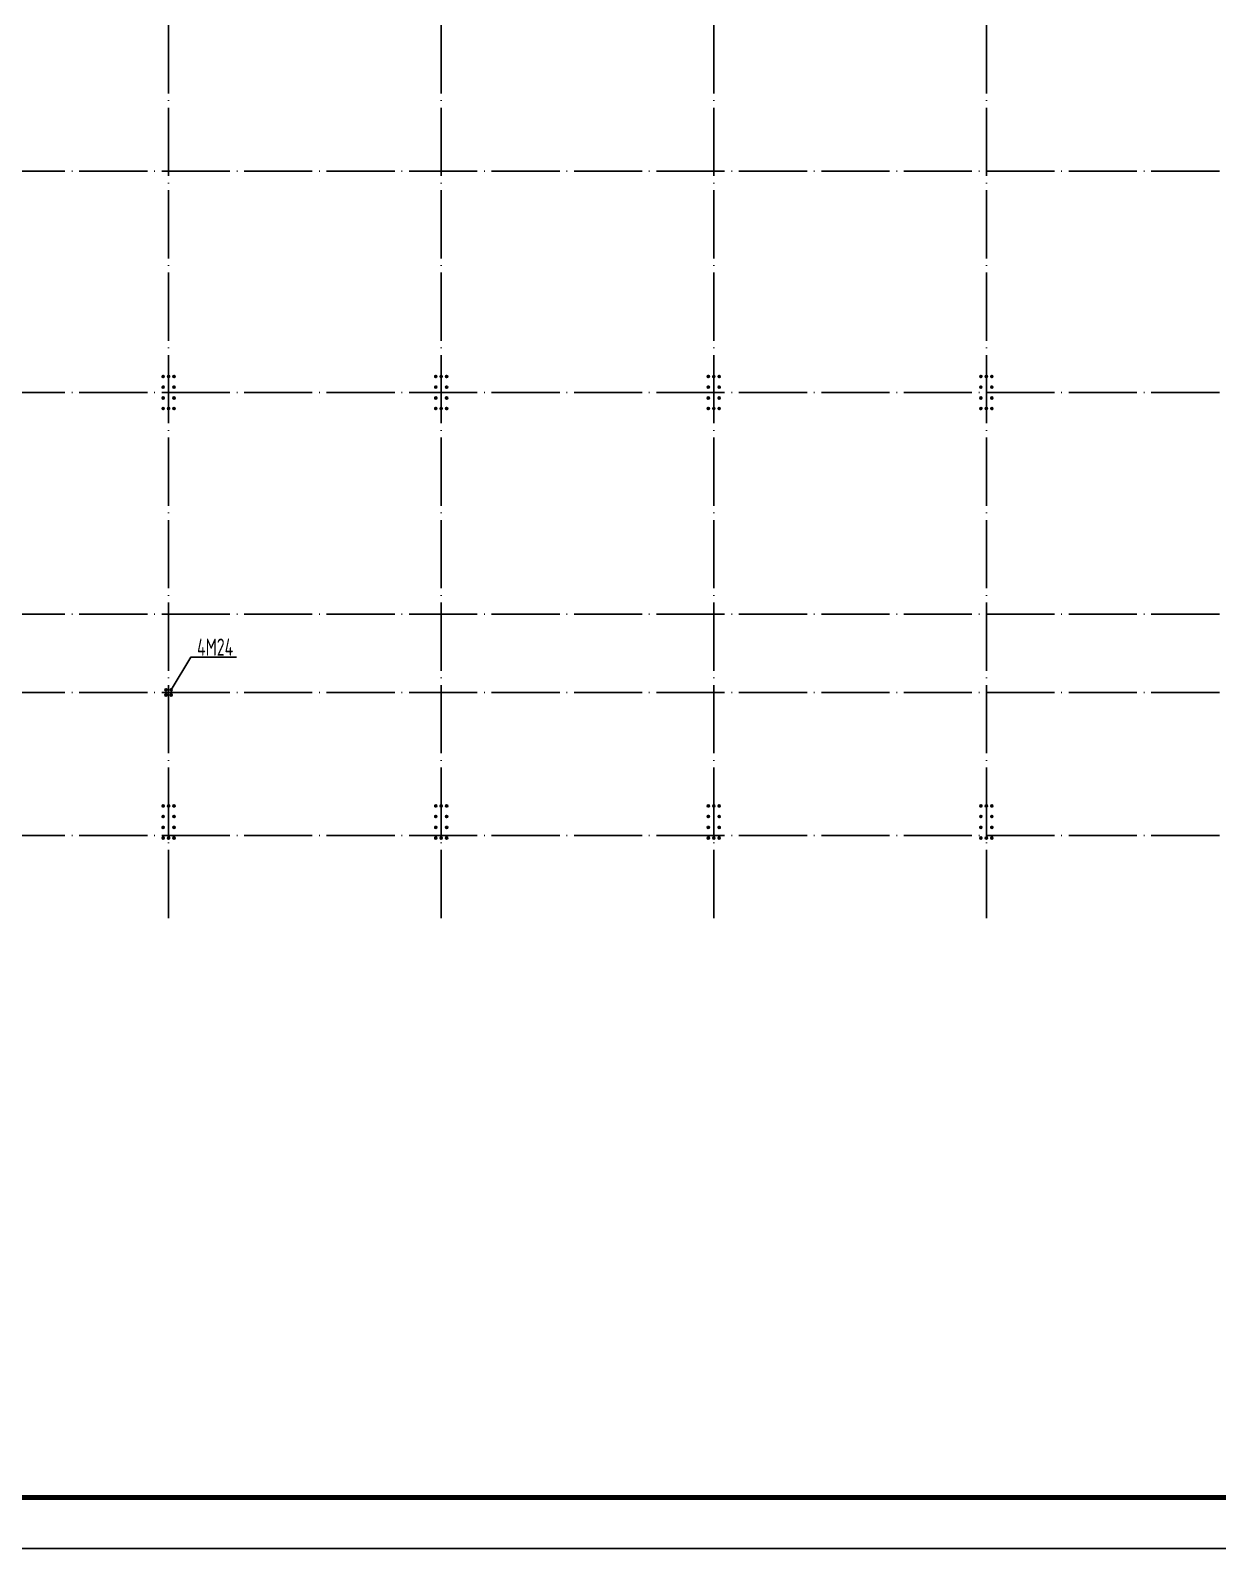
# Model space of a CAD drawing. Extents: x 19118 to 566552, y -1188739 to 92943.
# Drawn here: x 96081 to 130926, y -292410 to -247860 of the extents above; entities that cross this region are included whole.
import ezdxf

# ---------------------------------------------------------------- set-up
doc = ezdxf.new("R2010")
doc.units = 0
doc.header["$LTSCALE"] = 1000
doc.header["$MEASUREMENT"] = 0
doc.linetypes.add('DASH', pattern=[0.35, 0.25, -0.1])
doc.linetypes.add('DOTE', pattern=[2.42, 2, -0.2, 0.02, -0.2])
for name, color, linetype in [('DOTE', 9, 'DOTE'), ('PUB_HATCH', 8, 'CONTINUOUS'), ('PUB_TITLE', 4, 'CONTINUOUS'), ('REIN', 1, 'CONTINUOUS'), ('WALL', 6, 'CONTINUOUS'), ('锚栓', 60, 'CONTINUOUS')]:
    doc.layers.add(name, color=color, linetype=linetype)
doc.styles.add('TSSD_Rein', font='atssdeng.shx', dxfattribs={"width": 0.7, "bigfont": 'atssdchn.shx'})

msp = doc.modelspace()

# ---------------------------------------------------------------- hatches: boundary and pattern name
at = {"layer": 'PUB_HATCH'}
h = msp.add_hatch(dxfattribs=at)
h.set_pattern_fill('ANSI31', color=256, angle=-90, style=0)
h.set_pattern_definition([(315, (-308.6808, -157635.0968), (1.122532015, 1.122532015), [])])
h.paths.add_polyline_path([(99946.86, -258016.94, 1), (100008.86, -258016.94, 1)])
h = msp.add_hatch(dxfattribs=at)
h.set_pattern_fill('ANSI31', color=256, angle=-90, style=0)
h.set_pattern_definition([(315, (-308.6808, -157945.0968), (1.122532015, 1.122532015), [])])
h.paths.add_polyline_path([(99946.86, -258326.94, 1), (100008.86, -258326.94, 1)])
h = msp.add_hatch(dxfattribs=at)
h.set_pattern_fill('ANSI31', color=256, angle=-90, style=0)
h.set_pattern_definition([(315, (-148.6808, -157635.0968), (1.122532015, 1.122532015), [])])
h.paths.add_polyline_path([(100106.86, -258016.94, 1), (100168.86, -258016.94, 1)])
h = msp.add_hatch(dxfattribs=at)
h.set_pattern_fill('ANSI31', color=256, angle=-90, style=0)
h.set_pattern_definition([(225, (200584.405, -157635.0968), (-1.122532015, 1.122532015), [])])
h.paths.add_polyline_path([(100328.86, -258016.94, -1), (100266.86, -258016.94, -1)])
h = msp.add_hatch(dxfattribs=at)
h.set_pattern_fill('ANSI31', color=256, angle=-90, style=0)
h.set_pattern_definition([(225, (200584.405, -157945.0968), (-1.122532015, 1.122532015), [])])
h.paths.add_polyline_path([(100328.86, -258326.94, -1), (100266.86, -258326.94, -1)])
h = msp.add_hatch(dxfattribs=at)
h.set_pattern_fill('ANSI31', color=256, angle=-90, style=0)
h.set_pattern_definition([(315, (7691.3192, -157635.0968), (1.122532015, 1.122532015), [])])
h.paths.add_polyline_path([(107946.86, -258016.94, 1), (108008.86, -258016.94, 1)])
h = msp.add_hatch(dxfattribs=at)
h.set_pattern_fill('ANSI31', color=256, angle=-90, style=0)
h.set_pattern_definition([(315, (7691.3192, -157945.0968), (1.122532015, 1.122532015), [])])
h.paths.add_polyline_path([(107946.86, -258326.94, 1), (108008.86, -258326.94, 1)])
h = msp.add_hatch(dxfattribs=at)
h.set_pattern_fill('ANSI31', color=256, angle=-90, style=0)
h.set_pattern_definition([(315, (7851.3192, -157635.0968), (1.122532015, 1.122532015), [])])
h.paths.add_polyline_path([(108106.86, -258016.94, 1), (108168.86, -258016.94, 1)])
h = msp.add_hatch(dxfattribs=at)
h.set_pattern_fill('ANSI31', color=256, angle=-90, style=0)
h.set_pattern_definition([(225, (208584.405, -157635.0968), (-1.122532015, 1.122532015), [])])
h.paths.add_polyline_path([(108328.86, -258016.94, -1), (108266.86, -258016.94, -1)])
h = msp.add_hatch(dxfattribs=at)
h.set_pattern_fill('ANSI31', color=256, angle=-90, style=0)
h.set_pattern_definition([(225, (208584.405, -157945.0968), (-1.122532015, 1.122532015), [])])
h.paths.add_polyline_path([(108328.86, -258326.94, -1), (108266.86, -258326.94, -1)])
h = msp.add_hatch(dxfattribs=at)
h.set_pattern_fill('ANSI31', color=256, angle=-90, style=0)
h.set_pattern_definition([(315, (15691.3192, -157635.0968), (1.122532015, 1.122532015), [])])
h.paths.add_polyline_path([(115946.86, -258016.94, 1), (116008.86, -258016.94, 1)])
h = msp.add_hatch(dxfattribs=at)
h.set_pattern_fill('ANSI31', color=256, angle=-90, style=0)
h.set_pattern_definition([(315, (15691.3192, -157945.0968), (1.122532015, 1.122532015), [])])
h.paths.add_polyline_path([(115946.86, -258326.94, 1), (116008.86, -258326.94, 1)])
h = msp.add_hatch(dxfattribs=at)
h.set_pattern_fill('ANSI31', color=256, angle=-90, style=0)
h.set_pattern_definition([(315, (15851.3192, -157635.0968), (1.122532015, 1.122532015), [])])
h.paths.add_polyline_path([(116106.86, -258016.94, 1), (116168.86, -258016.94, 1)])
h = msp.add_hatch(dxfattribs=at)
h.set_pattern_fill('ANSI31', color=256, angle=-90, style=0)
h.set_pattern_definition([(225, (216584.405, -157635.0968), (-1.122532015, 1.122532015), [])])
h.paths.add_polyline_path([(116328.86, -258016.94, -1), (116266.86, -258016.94, -1)])
h = msp.add_hatch(dxfattribs=at)
h.set_pattern_fill('ANSI31', color=256, angle=-90, style=0)
h.set_pattern_definition([(225, (216584.405, -157945.0968), (-1.122532015, 1.122532015), [])])
h.paths.add_polyline_path([(116328.86, -258326.94, -1), (116266.86, -258326.94, -1)])
h = msp.add_hatch(dxfattribs=at)
h.set_pattern_fill('ANSI31', color=256, angle=-90, style=0)
h.set_pattern_definition([(315, (23691.3192, -157635.0968), (1.122532015, 1.122532015), [])])
h.paths.add_polyline_path([(123946.86, -258016.94, 1), (124008.86, -258016.94, 1)])
h = msp.add_hatch(dxfattribs=at)
h.set_pattern_fill('ANSI31', color=256, angle=-90, style=0)
h.set_pattern_definition([(315, (23691.3192, -157945.0968), (1.122532015, 1.122532015), [])])
h.paths.add_polyline_path([(123946.86, -258326.94, 1), (124008.86, -258326.94, 1)])
h = msp.add_hatch(dxfattribs=at)
h.set_pattern_fill('ANSI31', color=256, angle=-90, style=0)
h.set_pattern_definition([(315, (23851.3192, -157635.0968), (1.122532015, 1.122532015), [])])
h.paths.add_polyline_path([(124106.86, -258016.94, 1), (124168.86, -258016.94, 1)])
h = msp.add_hatch(dxfattribs=at)
h.set_pattern_fill('ANSI31', color=256, angle=-90, style=0)
h.set_pattern_definition([(225, (224584.405, -157635.0968), (-1.122532015, 1.122532015), [])])
h.paths.add_polyline_path([(124328.86, -258016.94, -1), (124266.86, -258016.94, -1)])
h = msp.add_hatch(dxfattribs=at)
h.set_pattern_fill('ANSI31', color=256, angle=-90, style=0)
h.set_pattern_definition([(225, (224584.405, -157945.0968), (-1.122532015, 1.122532015), [])])
h.paths.add_polyline_path([(124328.86, -258326.94, -1), (124266.86, -258326.94, -1)])
h = msp.add_hatch(dxfattribs=at)
h.set_pattern_fill('ANSI31', color=256, angle=-90, style=0)
h.set_pattern_definition([(315, (-308.6808, -158265.0968), (1.122532015, 1.122532015), [])])
h.paths.add_polyline_path([(99946.86, -258646.94, 1), (100008.86, -258646.94, 1)])
h = msp.add_hatch(dxfattribs=at)
h.set_pattern_fill('ANSI31', color=256, angle=-90, style=0)
h.set_pattern_definition([(225, (200584.405, -158265.0968), (-1.122532015, 1.122532015), [])])
h.paths.add_polyline_path([(100328.86, -258646.94, -1), (100266.86, -258646.94, -1)])
h = msp.add_hatch(dxfattribs=at)
h.set_pattern_fill('ANSI31', color=256, angle=-90, style=0)
h.set_pattern_definition([(315, (7691.3192, -158265.0968), (1.122532015, 1.122532015), [])])
h.paths.add_polyline_path([(107946.86, -258646.94, 1), (108008.86, -258646.94, 1)])
h = msp.add_hatch(dxfattribs=at)
h.set_pattern_fill('ANSI31', color=256, angle=-90, style=0)
h.set_pattern_definition([(225, (208584.405, -158265.0968), (-1.122532015, 1.122532015), [])])
h.paths.add_polyline_path([(108328.86, -258646.94, -1), (108266.86, -258646.94, -1)])
h = msp.add_hatch(dxfattribs=at)
h.set_pattern_fill('ANSI31', color=256, angle=-90, style=0)
h.set_pattern_definition([(315, (15691.3192, -158265.0968), (1.122532015, 1.122532015), [])])
h.paths.add_polyline_path([(115946.86, -258646.94, 1), (116008.86, -258646.94, 1)])
h = msp.add_hatch(dxfattribs=at)
h.set_pattern_fill('ANSI31', color=256, angle=-90, style=0)
h.set_pattern_definition([(225, (216584.405, -158265.0968), (-1.122532015, 1.122532015), [])])
h.paths.add_polyline_path([(116328.86, -258646.94, -1), (116266.86, -258646.94, -1)])
h = msp.add_hatch(dxfattribs=at)
h.set_pattern_fill('ANSI31', color=256, angle=-90, style=0)
h.set_pattern_definition([(315, (23691.3192, -158265.0968), (1.122532015, 1.122532015), [])])
h.paths.add_polyline_path([(123946.86, -258646.94, 1), (124008.86, -258646.94, 1)])
h = msp.add_hatch(dxfattribs=at)
h.set_pattern_fill('ANSI31', color=256, angle=-90, style=0)
h.set_pattern_definition([(225, (224584.405, -158265.0968), (-1.122532015, 1.122532015), [])])
h.paths.add_polyline_path([(124328.86, -258646.94, -1), (124266.86, -258646.94, -1)])
h = msp.add_hatch(dxfattribs=at)
h.set_pattern_fill('ANSI31', color=256, angle=-90, style=0)
h.set_pattern_definition([(315, (-308.6808, -158575.0968), (1.122532015, 1.122532015), [])])
h.paths.add_polyline_path([(99946.86, -258956.94, 1), (100008.86, -258956.94, 1)])
h = msp.add_hatch(dxfattribs=at)
h.set_pattern_fill('ANSI31', color=256, angle=-90, style=0)
h.set_pattern_definition([(315, (-148.6808, -158575.0968), (1.122532015, 1.122532015), [])])
h.paths.add_polyline_path([(100106.86, -258956.94, 1), (100168.86, -258956.94, 1)])
h = msp.add_hatch(dxfattribs=at)
h.set_pattern_fill('ANSI31', color=256, angle=-90, style=0)
h.set_pattern_definition([(225, (200584.405, -158575.0968), (-1.122532015, 1.122532015), [])])
h.paths.add_polyline_path([(100328.86, -258956.94, -1), (100266.86, -258956.94, -1)])
h = msp.add_hatch(dxfattribs=at)
h.set_pattern_fill('ANSI31', color=256, angle=-90, style=0)
h.set_pattern_definition([(315, (7691.3192, -158575.0968), (1.122532015, 1.122532015), [])])
h.paths.add_polyline_path([(107946.86, -258956.94, 1), (108008.86, -258956.94, 1)])
h = msp.add_hatch(dxfattribs=at)
h.set_pattern_fill('ANSI31', color=256, angle=-90, style=0)
h.set_pattern_definition([(315, (7851.3192, -158575.0968), (1.122532015, 1.122532015), [])])
h.paths.add_polyline_path([(108106.86, -258956.94, 1), (108168.86, -258956.94, 1)])
h = msp.add_hatch(dxfattribs=at)
h.set_pattern_fill('ANSI31', color=256, angle=-90, style=0)
h.set_pattern_definition([(225, (208584.405, -158575.0968), (-1.122532015, 1.122532015), [])])
h.paths.add_polyline_path([(108328.86, -258956.94, -1), (108266.86, -258956.94, -1)])
h = msp.add_hatch(dxfattribs=at)
h.set_pattern_fill('ANSI31', color=256, angle=-90, style=0)
h.set_pattern_definition([(315, (15691.3192, -158575.0968), (1.122532015, 1.122532015), [])])
h.paths.add_polyline_path([(115946.86, -258956.94, 1), (116008.86, -258956.94, 1)])
h = msp.add_hatch(dxfattribs=at)
h.set_pattern_fill('ANSI31', color=256, angle=-90, style=0)
h.set_pattern_definition([(315, (15851.3192, -158575.0968), (1.122532015, 1.122532015), [])])
h.paths.add_polyline_path([(116106.86, -258956.94, 1), (116168.86, -258956.94, 1)])
h = msp.add_hatch(dxfattribs=at)
h.set_pattern_fill('ANSI31', color=256, angle=-90, style=0)
h.set_pattern_definition([(225, (216584.405, -158575.0968), (-1.122532015, 1.122532015), [])])
h.paths.add_polyline_path([(116328.86, -258956.94, -1), (116266.86, -258956.94, -1)])
h = msp.add_hatch(dxfattribs=at)
h.set_pattern_fill('ANSI31', color=256, angle=-90, style=0)
h.set_pattern_definition([(315, (23691.3192, -158575.0968), (1.122532015, 1.122532015), [])])
h.paths.add_polyline_path([(123946.86, -258956.94, 1), (124008.86, -258956.94, 1)])
h = msp.add_hatch(dxfattribs=at)
h.set_pattern_fill('ANSI31', color=256, angle=-90, style=0)
h.set_pattern_definition([(315, (23851.3192, -158575.0968), (1.122532015, 1.122532015), [])])
h.paths.add_polyline_path([(124106.86, -258956.94, 1), (124168.86, -258956.94, 1)])
h = msp.add_hatch(dxfattribs=at)
h.set_pattern_fill('ANSI31', color=256, angle=-90, style=0)
h.set_pattern_definition([(225, (224584.405, -158575.0968), (-1.122532015, 1.122532015), [])])
h.paths.add_polyline_path([(124328.86, -258956.94, -1), (124266.86, -258956.94, -1)])
h = msp.add_hatch(dxfattribs=at)
h.set_pattern_fill('ANSI31', color=256, angle=-90, style=0)
h.set_pattern_definition([(315, (-223.6808, -166830.0968), (1.122532015, 1.122532015), [])])
h.paths.add_polyline_path([(100031.86, -267211.94, 1), (100093.86, -267211.94, 1)])
h = msp.add_hatch(dxfattribs=at)
h.set_pattern_fill('ANSI31', color=256, angle=-90, style=0)
h.set_pattern_definition([(225, (200499.405, -166830.0968), (-1.122532015, 1.122532015), [])])
h.paths.add_polyline_path([(100243.86, -267211.94, -1), (100181.86, -267211.94, -1)])
h = msp.add_hatch(dxfattribs=at)
h.set_pattern_fill('ANSI31', color=256, angle=-90, style=0)
h.set_pattern_definition([(315, (-223.6808, -166980.0968), (1.122532015, 1.122532015), [])])
h.paths.add_polyline_path([(100031.86, -267361.94, 1), (100093.86, -267361.94, 1)])
h = msp.add_hatch(dxfattribs=at)
h.set_pattern_fill('ANSI31', color=256, angle=-90, style=0)
h.set_pattern_definition([(225, (200499.405, -166980.0968), (-1.122532015, 1.122532015), [])])
h.paths.add_polyline_path([(100243.86, -267361.94, -1), (100181.86, -267361.94, -1)])
h = msp.add_hatch(dxfattribs=at)
h.set_pattern_fill('ANSI31', color=256, angle=-90, style=0)
h.set_pattern_definition([(315, (-308.6808, -170235.0968), (1.122532015, 1.122532015), [])])
h.paths.add_polyline_path([(99946.86, -270616.94, 1), (100008.86, -270616.94, 1)])
h = msp.add_hatch(dxfattribs=at)
h.set_pattern_fill('ANSI31', color=256, angle=-90, style=0)
h.set_pattern_definition([(315, (-148.6808, -170235.0968), (1.122532015, 1.122532015), [])])
h.paths.add_polyline_path([(100106.86, -270616.94, 1), (100168.86, -270616.94, 1)])
h = msp.add_hatch(dxfattribs=at)
h.set_pattern_fill('ANSI31', color=256, angle=-90, style=0)
h.set_pattern_definition([(225, (200584.405, -170235.0968), (-1.122532015, 1.122532015), [])])
h.paths.add_polyline_path([(100328.86, -270616.94, -1), (100266.86, -270616.94, -1)])
h = msp.add_hatch(dxfattribs=at)
h.set_pattern_fill('ANSI31', color=256, angle=-90, style=0)
h.set_pattern_definition([(315, (7691.3192, -170235.0968), (1.122532015, 1.122532015), [])])
h.paths.add_polyline_path([(107946.86, -270616.94, 1), (108008.86, -270616.94, 1)])
h = msp.add_hatch(dxfattribs=at)
h.set_pattern_fill('ANSI31', color=256, angle=-90, style=0)
h.set_pattern_definition([(315, (7851.3192, -170235.0968), (1.122532015, 1.122532015), [])])
h.paths.add_polyline_path([(108106.86, -270616.94, 1), (108168.86, -270616.94, 1)])
h = msp.add_hatch(dxfattribs=at)
h.set_pattern_fill('ANSI31', color=256, angle=-90, style=0)
h.set_pattern_definition([(225, (208584.405, -170235.0968), (-1.122532015, 1.122532015), [])])
h.paths.add_polyline_path([(108328.86, -270616.94, -1), (108266.86, -270616.94, -1)])
h = msp.add_hatch(dxfattribs=at)
h.set_pattern_fill('ANSI31', color=256, angle=-90, style=0)
h.set_pattern_definition([(315, (15691.3192, -170235.0968), (1.122532015, 1.122532015), [])])
h.paths.add_polyline_path([(115946.86, -270616.94, 1), (116008.86, -270616.94, 1)])
h = msp.add_hatch(dxfattribs=at)
h.set_pattern_fill('ANSI31', color=256, angle=-90, style=0)
h.set_pattern_definition([(315, (15851.3192, -170235.0968), (1.122532015, 1.122532015), [])])
h.paths.add_polyline_path([(116106.86, -270616.94, 1), (116168.86, -270616.94, 1)])
h = msp.add_hatch(dxfattribs=at)
h.set_pattern_fill('ANSI31', color=256, angle=-90, style=0)
h.set_pattern_definition([(225, (216584.405, -170235.0968), (-1.122532015, 1.122532015), [])])
h.paths.add_polyline_path([(116328.86, -270616.94, -1), (116266.86, -270616.94, -1)])
h = msp.add_hatch(dxfattribs=at)
h.set_pattern_fill('ANSI31', color=256, angle=-90, style=0)
h.set_pattern_definition([(315, (23691.3192, -170235.0968), (1.122532015, 1.122532015), [])])
h.paths.add_polyline_path([(123946.86, -270616.94, 1), (124008.86, -270616.94, 1)])
h = msp.add_hatch(dxfattribs=at)
h.set_pattern_fill('ANSI31', color=256, angle=-90, style=0)
h.set_pattern_definition([(315, (23851.3192, -170235.0968), (1.122532015, 1.122532015), [])])
h.paths.add_polyline_path([(124106.86, -270616.94, 1), (124168.86, -270616.94, 1)])
h = msp.add_hatch(dxfattribs=at)
h.set_pattern_fill('ANSI31', color=256, angle=-90, style=0)
h.set_pattern_definition([(225, (224584.405, -170235.0968), (-1.122532015, 1.122532015), [])])
h.paths.add_polyline_path([(124328.86, -270616.94, -1), (124266.86, -270616.94, -1)])
h = msp.add_hatch(dxfattribs=at)
h.set_pattern_fill('ANSI31', color=256, angle=-90, style=0)
h.set_pattern_definition([(315, (-308.6808, -170545.0968), (1.122532015, 1.122532015), [])])
h.paths.add_polyline_path([(99946.86, -270926.94, 1), (100008.86, -270926.94, 1)])
h = msp.add_hatch(dxfattribs=at)
h.set_pattern_fill('ANSI31', color=256, angle=-90, style=0)
h.set_pattern_definition([(315, (-308.6808, -170865.0968), (1.122532015, 1.122532015), [])])
h.paths.add_polyline_path([(99946.86, -271246.94, 1), (100008.86, -271246.94, 1)])
h = msp.add_hatch(dxfattribs=at)
h.set_pattern_fill('ANSI31', color=256, angle=-90, style=0)
h.set_pattern_definition([(225, (200584.405, -170545.0968), (-1.122532015, 1.122532015), [])])
h.paths.add_polyline_path([(100328.86, -270926.94, -1), (100266.86, -270926.94, -1)])
h = msp.add_hatch(dxfattribs=at)
h.set_pattern_fill('ANSI31', color=256, angle=-90, style=0)
h.set_pattern_definition([(225, (200584.405, -170865.0968), (-1.122532015, 1.122532015), [])])
h.paths.add_polyline_path([(100328.86, -271246.94, -1), (100266.86, -271246.94, -1)])
h = msp.add_hatch(dxfattribs=at)
h.set_pattern_fill('ANSI31', color=256, angle=-90, style=0)
h.set_pattern_definition([(315, (7691.3192, -170545.0968), (1.122532015, 1.122532015), [])])
h.paths.add_polyline_path([(107946.86, -270926.94, 1), (108008.86, -270926.94, 1)])
h = msp.add_hatch(dxfattribs=at)
h.set_pattern_fill('ANSI31', color=256, angle=-90, style=0)
h.set_pattern_definition([(315, (7691.3192, -170865.0968), (1.122532015, 1.122532015), [])])
h.paths.add_polyline_path([(107946.86, -271246.94, 1), (108008.86, -271246.94, 1)])
h = msp.add_hatch(dxfattribs=at)
h.set_pattern_fill('ANSI31', color=256, angle=-90, style=0)
h.set_pattern_definition([(225, (208584.405, -170545.0968), (-1.122532015, 1.122532015), [])])
h.paths.add_polyline_path([(108328.86, -270926.94, -1), (108266.86, -270926.94, -1)])
h = msp.add_hatch(dxfattribs=at)
h.set_pattern_fill('ANSI31', color=256, angle=-90, style=0)
h.set_pattern_definition([(225, (208584.405, -170865.0968), (-1.122532015, 1.122532015), [])])
h.paths.add_polyline_path([(108328.86, -271246.94, -1), (108266.86, -271246.94, -1)])
h = msp.add_hatch(dxfattribs=at)
h.set_pattern_fill('ANSI31', color=256, angle=-90, style=0)
h.set_pattern_definition([(315, (15691.3192, -170545.0968), (1.122532015, 1.122532015), [])])
h.paths.add_polyline_path([(115946.86, -270926.94, 1), (116008.86, -270926.94, 1)])
h = msp.add_hatch(dxfattribs=at)
h.set_pattern_fill('ANSI31', color=256, angle=-90, style=0)
h.set_pattern_definition([(315, (15691.3192, -170865.0968), (1.122532015, 1.122532015), [])])
h.paths.add_polyline_path([(115946.86, -271246.94, 1), (116008.86, -271246.94, 1)])
h = msp.add_hatch(dxfattribs=at)
h.set_pattern_fill('ANSI31', color=256, angle=-90, style=0)
h.set_pattern_definition([(225, (216584.405, -170545.0968), (-1.122532015, 1.122532015), [])])
h.paths.add_polyline_path([(116328.86, -270926.94, -1), (116266.86, -270926.94, -1)])
h = msp.add_hatch(dxfattribs=at)
h.set_pattern_fill('ANSI31', color=256, angle=-90, style=0)
h.set_pattern_definition([(225, (216584.405, -170865.0968), (-1.122532015, 1.122532015), [])])
h.paths.add_polyline_path([(116328.86, -271246.94, -1), (116266.86, -271246.94, -1)])
h = msp.add_hatch(dxfattribs=at)
h.set_pattern_fill('ANSI31', color=256, angle=-90, style=0)
h.set_pattern_definition([(315, (23691.3192, -170545.0968), (1.122532015, 1.122532015), [])])
h.paths.add_polyline_path([(123946.86, -270926.94, 1), (124008.86, -270926.94, 1)])
h = msp.add_hatch(dxfattribs=at)
h.set_pattern_fill('ANSI31', color=256, angle=-90, style=0)
h.set_pattern_definition([(315, (23691.3192, -170865.0968), (1.122532015, 1.122532015), [])])
h.paths.add_polyline_path([(123946.86, -271246.94, 1), (124008.86, -271246.94, 1)])
h = msp.add_hatch(dxfattribs=at)
h.set_pattern_fill('ANSI31', color=256, angle=-90, style=0)
h.set_pattern_definition([(225, (224584.405, -170545.0968), (-1.122532015, 1.122532015), [])])
h.paths.add_polyline_path([(124328.86, -270926.94, -1), (124266.86, -270926.94, -1)])
h = msp.add_hatch(dxfattribs=at)
h.set_pattern_fill('ANSI31', color=256, angle=-90, style=0)
h.set_pattern_definition([(225, (224584.405, -170865.0968), (-1.122532015, 1.122532015), [])])
h.paths.add_polyline_path([(124328.86, -271246.94, -1), (124266.86, -271246.94, -1)])
h = msp.add_hatch(dxfattribs=at)
h.set_pattern_fill('ANSI31', color=256, angle=-90, style=0)
h.set_pattern_definition([(315, (-308.6808, -171175.0968), (1.122532015, 1.122532015), [])])
h.paths.add_polyline_path([(99946.86, -271556.94, 1), (100008.86, -271556.94, 1)])
h = msp.add_hatch(dxfattribs=at)
h.set_pattern_fill('ANSI31', color=256, angle=-90, style=0)
h.set_pattern_definition([(315, (-148.6808, -171175.0968), (1.122532015, 1.122532015), [])])
h.paths.add_polyline_path([(100106.86, -271556.94, 1), (100168.86, -271556.94, 1)])
h = msp.add_hatch(dxfattribs=at)
h.set_pattern_fill('ANSI31', color=256, angle=-90, style=0)
h.set_pattern_definition([(225, (200584.405, -171175.0968), (-1.122532015, 1.122532015), [])])
h.paths.add_polyline_path([(100328.86, -271556.94, -1), (100266.86, -271556.94, -1)])
h = msp.add_hatch(dxfattribs=at)
h.set_pattern_fill('ANSI31', color=256, angle=-90, style=0)
h.set_pattern_definition([(315, (7691.3192, -171175.0968), (1.122532015, 1.122532015), [])])
h.paths.add_polyline_path([(107946.86, -271556.94, 1), (108008.86, -271556.94, 1)])
h = msp.add_hatch(dxfattribs=at)
h.set_pattern_fill('ANSI31', color=256, angle=-90, style=0)
h.set_pattern_definition([(315, (7851.3192, -171175.0968), (1.122532015, 1.122532015), [])])
h.paths.add_polyline_path([(108106.86, -271556.94, 1), (108168.86, -271556.94, 1)])
h = msp.add_hatch(dxfattribs=at)
h.set_pattern_fill('ANSI31', color=256, angle=-90, style=0)
h.set_pattern_definition([(225, (208584.405, -171175.0968), (-1.122532015, 1.122532015), [])])
h.paths.add_polyline_path([(108328.86, -271556.94, -1), (108266.86, -271556.94, -1)])
h = msp.add_hatch(dxfattribs=at)
h.set_pattern_fill('ANSI31', color=256, angle=-90, style=0)
h.set_pattern_definition([(315, (15691.3192, -171175.0968), (1.122532015, 1.122532015), [])])
h.paths.add_polyline_path([(115946.86, -271556.94, 1), (116008.86, -271556.94, 1)])
h = msp.add_hatch(dxfattribs=at)
h.set_pattern_fill('ANSI31', color=256, angle=-90, style=0)
h.set_pattern_definition([(315, (15851.3192, -171175.0968), (1.122532015, 1.122532015), [])])
h.paths.add_polyline_path([(116106.86, -271556.94, 1), (116168.86, -271556.94, 1)])
h = msp.add_hatch(dxfattribs=at)
h.set_pattern_fill('ANSI31', color=256, angle=-90, style=0)
h.set_pattern_definition([(225, (216584.405, -171175.0968), (-1.122532015, 1.122532015), [])])
h.paths.add_polyline_path([(116328.86, -271556.94, -1), (116266.86, -271556.94, -1)])
h = msp.add_hatch(dxfattribs=at)
h.set_pattern_fill('ANSI31', color=256, angle=-90, style=0)
h.set_pattern_definition([(315, (23691.3192, -171175.0968), (1.122532015, 1.122532015), [])])
h.paths.add_polyline_path([(123946.86, -271556.94, 1), (124008.86, -271556.94, 1)])
h = msp.add_hatch(dxfattribs=at)
h.set_pattern_fill('ANSI31', color=256, angle=-90, style=0)
h.set_pattern_definition([(315, (23851.3192, -171175.0968), (1.122532015, 1.122532015), [])])
h.paths.add_polyline_path([(124106.86, -271556.94, 1), (124168.86, -271556.94, 1)])
h = msp.add_hatch(dxfattribs=at)
h.set_pattern_fill('ANSI31', color=256, angle=-90, style=0)
h.set_pattern_definition([(225, (224584.405, -171175.0968), (-1.122532015, 1.122532015), [])])
h.paths.add_polyline_path([(124328.86, -271556.94, -1), (124266.86, -271556.94, -1)])

# ---------------------------------------------------------------- linework, layer by layer
at = {"layer": 'DOTE', "color": 8}
for p, q in [((100137.86, -273909.46), (100137.86, -218059.9)), ((108137.86, -273909.46), (108137.86, -218059.9)), ((116137.86, -273909.46), (116137.86, -218059.9)), ((124137.86, -273909.46), (124137.86, -218059.9)), ((90256.35, -251986.94), (198793.6, -251986.94)), ((90256.35, -258486.94), (198793.6, -258486.94)), ((90256.35, -264986.94), (198793.6, -264986.94)), ((90256.35, -267286.94), (198793.6, -267286.94)), ((90256.35, -271486.94), (198793.6, -271486.94))]:
    msp.add_line(p, q, dxfattribs=at)
at = {"layer": 'PUB_TITLE'}
msp.add_lwpolyline([(77811.65, -292409.78), (235461.65, -292409.78), (235461.65, -203309.78), (77811.65, -203309.78)], close=True, dxfattribs=at)
at = {"layer": 'PUB_TITLE', "const_width": 150}
msp.add_lwpolyline([(81561.65, -290909.78), (233961.65, -290909.78), (233961.65, -204809.78), (81561.65, -204809.78)], close=True, dxfattribs=at)
at = {"layer": 'REIN', "linetype": 'DASH'}
for p, q in [((99949.65, -258016.94), (100006.07, -258016.94)), ((99949.65, -258326.94), (100006.07, -258326.94)), ((99977.86, -258045.15), (99977.86, -257988.73)), ((99977.86, -258355.15), (99977.86, -258298.73)), ((100109.65, -258016.94), (100166.07, -258016.94)), ((100137.86, -258045.15), (100137.86, -257988.73)), ((100326.07, -258016.94), (100269.65, -258016.94)), ((100326.07, -258326.94), (100269.65, -258326.94)), ((100297.86, -258045.15), (100297.86, -257988.73)), ((100297.86, -258355.15), (100297.86, -258298.73)), ((107949.65, -258016.94), (108006.07, -258016.94)), ((107949.65, -258326.94), (108006.07, -258326.94)), ((107977.86, -258045.15), (107977.86, -257988.73)), ((107977.86, -258355.15), (107977.86, -258298.73)), ((108109.65, -258016.94), (108166.07, -258016.94)), ((108137.86, -258045.15), (108137.86, -257988.73)), ((108326.07, -258016.94), (108269.65, -258016.94)), ((108326.07, -258326.94), (108269.65, -258326.94)), ((108297.86, -258045.15), (108297.86, -257988.73)), ((108297.86, -258355.15), (108297.86, -258298.73)), ((115949.65, -258016.94), (116006.07, -258016.94)), ((115949.65, -258326.94), (116006.07, -258326.94)), ((115977.86, -258045.15), (115977.86, -257988.73)), ((115977.86, -258355.15), (115977.86, -258298.73)), ((116109.65, -258016.94), (116166.07, -258016.94)), ((116137.86, -258045.15), (116137.86, -257988.73)), ((116326.07, -258016.94), (116269.65, -258016.94)), ((116326.07, -258326.94), (116269.65, -258326.94)), ((116297.86, -258045.15), (116297.86, -257988.73)), ((116297.86, -258355.15), (116297.86, -258298.73)), ((123949.65, -258016.94), (124006.07, -258016.94)), ((123949.65, -258326.94), (124006.07, -258326.94)), ((123977.86, -258045.15), (123977.86, -257988.73)), ((123977.86, -258355.15), (123977.86, -258298.73)), ((124109.65, -258016.94), (124166.07, -258016.94)), ((124137.86, -258045.15), (124137.86, -257988.73)), ((124326.07, -258016.94), (124269.65, -258016.94)), ((124326.07, -258326.94), (124269.65, -258326.94)), ((124297.86, -258045.15), (124297.86, -257988.73)), ((124297.86, -258355.15), (124297.86, -258298.73)), ((99949.65, -258646.94), (100006.07, -258646.94)), ((99977.86, -258675.15), (99977.86, -258618.73)), ((100326.07, -258646.94), (100269.65, -258646.94)), ((100297.86, -258675.15), (100297.86, -258618.73)), ((107949.65, -258646.94), (108006.07, -258646.94)), ((107977.86, -258675.15), (107977.86, -258618.73)), ((108326.07, -258646.94), (108269.65, -258646.94)), ((108297.86, -258675.15), (108297.86, -258618.73)), ((115949.65, -258646.94), (116006.07, -258646.94)), ((115977.86, -258675.15), (115977.86, -258618.73)), ((116326.07, -258646.94), (116269.65, -258646.94)), ((116297.86, -258675.15), (116297.86, -258618.73)), ((123949.65, -258646.94), (124006.07, -258646.94)), ((123977.86, -258675.15), (123977.86, -258618.73)), ((124326.07, -258646.94), (124269.65, -258646.94)), ((124297.86, -258675.15), (124297.86, -258618.73)), ((99949.65, -258956.94), (100006.07, -258956.94)), ((99977.86, -258985.15), (99977.86, -258928.73)), ((100109.65, -258956.94), (100166.07, -258956.94)), ((100137.86, -258985.15), (100137.86, -258928.73)), ((100326.07, -258956.94), (100269.65, -258956.94)), ((100297.86, -258985.15), (100297.86, -258928.73)), ((107949.65, -258956.94), (108006.07, -258956.94)), ((107977.86, -258985.15), (107977.86, -258928.73)), ((108109.65, -258956.94), (108166.07, -258956.94)), ((108137.86, -258985.15), (108137.86, -258928.73)), ((108326.07, -258956.94), (108269.65, -258956.94)), ((108297.86, -258985.15), (108297.86, -258928.73)), ((115949.65, -258956.94), (116006.07, -258956.94)), ((115977.86, -258985.15), (115977.86, -258928.73)), ((116109.65, -258956.94), (116166.07, -258956.94)), ((116137.86, -258985.15), (116137.86, -258928.73)), ((116326.07, -258956.94), (116269.65, -258956.94)), ((116297.86, -258985.15), (116297.86, -258928.73)), ((123949.65, -258956.94), (124006.07, -258956.94)), ((123977.86, -258985.15), (123977.86, -258928.73)), ((124109.65, -258956.94), (124166.07, -258956.94)), ((124137.86, -258985.15), (124137.86, -258928.73)), ((124326.07, -258956.94), (124269.65, -258956.94)), ((124297.86, -258985.15), (124297.86, -258928.73)), ((100034.65, -267211.94), (100091.07, -267211.94)), ((100062.86, -267240.15), (100062.86, -267183.73)), ((100241.07, -267211.94), (100184.65, -267211.94)), ((100212.86, -267240.15), (100212.86, -267183.73)), ((100034.65, -267361.94), (100091.07, -267361.94)), ((100062.86, -267390.15), (100062.86, -267333.73)), ((100241.07, -267361.94), (100184.65, -267361.94)), ((100212.86, -267390.15), (100212.86, -267333.73)), ((99949.65, -270616.94), (100006.07, -270616.94)), ((99977.86, -270645.15), (99977.86, -270588.73)), ((100109.65, -270616.94), (100166.07, -270616.94)), ((100137.86, -270645.15), (100137.86, -270588.73)), ((100326.07, -270616.94), (100269.65, -270616.94)), ((100297.86, -270645.15), (100297.86, -270588.73)), ((107949.65, -270616.94), (108006.07, -270616.94)), ((107977.86, -270645.15), (107977.86, -270588.73)), ((108109.65, -270616.94), (108166.07, -270616.94)), ((108137.86, -270645.15), (108137.86, -270588.73)), ((108326.07, -270616.94), (108269.65, -270616.94)), ((108297.86, -270645.15), (108297.86, -270588.73)), ((115949.65, -270616.94), (116006.07, -270616.94)), ((115977.86, -270645.15), (115977.86, -270588.73)), ((116109.65, -270616.94), (116166.07, -270616.94)), ((116137.86, -270645.15), (116137.86, -270588.73)), ((116326.07, -270616.94), (116269.65, -270616.94)), ((116297.86, -270645.15), (116297.86, -270588.73)), ((123949.65, -270616.94), (124006.07, -270616.94)), ((123977.86, -270645.15), (123977.86, -270588.73)), ((124109.65, -270616.94), (124166.07, -270616.94)), ((124137.86, -270645.15), (124137.86, -270588.73)), ((124326.07, -270616.94), (124269.65, -270616.94)), ((124297.86, -270645.15), (124297.86, -270588.73)), ((99949.65, -270926.94), (100006.07, -270926.94)), ((99949.65, -271246.94), (100006.07, -271246.94)), ((99977.86, -270955.15), (99977.86, -270898.73)), ((99977.86, -271275.15), (99977.86, -271218.73)), ((100326.07, -270926.94), (100269.65, -270926.94)), ((100326.07, -271246.94), (100269.65, -271246.94)), ((100297.86, -270955.15), (100297.86, -270898.73)), ((100297.86, -271275.15), (100297.86, -271218.73)), ((107949.65, -270926.94), (108006.07, -270926.94)), ((107949.65, -271246.94), (108006.07, -271246.94)), ((107977.86, -270955.15), (107977.86, -270898.73)), ((107977.86, -271275.15), (107977.86, -271218.73)), ((108326.07, -270926.94), (108269.65, -270926.94)), ((108326.07, -271246.94), (108269.65, -271246.94)), ((108297.86, -270955.15), (108297.86, -270898.73)), ((108297.86, -271275.15), (108297.86, -271218.73)), ((115949.65, -270926.94), (116006.07, -270926.94)), ((115949.65, -271246.94), (116006.07, -271246.94)), ((115977.86, -270955.15), (115977.86, -270898.73)), ((115977.86, -271275.15), (115977.86, -271218.73)), ((116326.07, -270926.94), (116269.65, -270926.94)), ((116326.07, -271246.94), (116269.65, -271246.94)), ((116297.86, -270955.15), (116297.86, -270898.73)), ((116297.86, -271275.15), (116297.86, -271218.73)), ((123949.65, -270926.94), (124006.07, -270926.94)), ((123949.65, -271246.94), (124006.07, -271246.94)), ((123977.86, -270955.15), (123977.86, -270898.73)), ((123977.86, -271275.15), (123977.86, -271218.73)), ((124326.07, -270926.94), (124269.65, -270926.94)), ((124326.07, -271246.94), (124269.65, -271246.94)), ((124297.86, -270955.15), (124297.86, -270898.73)), ((124297.86, -271275.15), (124297.86, -271218.73)), ((99949.65, -271556.94), (100006.07, -271556.94)), ((99977.86, -271585.15), (99977.86, -271528.73)), ((100109.65, -271556.94), (100166.07, -271556.94)), ((100137.86, -271585.15), (100137.86, -271528.73)), ((100326.07, -271556.94), (100269.65, -271556.94)), ((100297.86, -271585.15), (100297.86, -271528.73)), ((107949.65, -271556.94), (108006.07, -271556.94)), ((107977.86, -271585.15), (107977.86, -271528.73)), ((108109.65, -271556.94), (108166.07, -271556.94)), ((108137.86, -271585.15), (108137.86, -271528.73)), ((108326.07, -271556.94), (108269.65, -271556.94)), ((108297.86, -271585.15), (108297.86, -271528.73)), ((115949.65, -271556.94), (116006.07, -271556.94)), ((115977.86, -271585.15), (115977.86, -271528.73)), ((116109.65, -271556.94), (116166.07, -271556.94)), ((116137.86, -271585.15), (116137.86, -271528.73)), ((116326.07, -271556.94), (116269.65, -271556.94)), ((116297.86, -271585.15), (116297.86, -271528.73)), ((123949.65, -271556.94), (124006.07, -271556.94)), ((123977.86, -271585.15), (123977.86, -271528.73)), ((124109.65, -271556.94), (124166.07, -271556.94)), ((124137.86, -271585.15), (124137.86, -271528.73)), ((124326.07, -271556.94), (124269.65, -271556.94)), ((124297.86, -271585.15), (124297.86, -271528.73))]:
    msp.add_line(p, q, dxfattribs=at)
at = {"layer": 'WALL'}
msp.add_lwpolyline([(100212.86, -267211.94), (100788.51, -266255.46), (102134.9, -266255.46)], dxfattribs=at)
at = {"layer": '锚栓'}
for centre in [(99977.86, -258016.94), (99977.86, -258326.94), (100137.86, -258016.94), (100297.86, -258016.94), (100297.86, -258326.94), (107977.86, -258016.94), (107977.86, -258326.94), (108137.86, -258016.94), (108297.86, -258016.94), (108297.86, -258326.94), (115977.86, -258016.94), (115977.86, -258326.94), (116137.86, -258016.94), (116297.86, -258016.94), (116297.86, -258326.94), (123977.86, -258016.94), (123977.86, -258326.94), (124137.86, -258016.94), (124297.86, -258016.94), (124297.86, -258326.94), (99977.86, -258646.94), (100297.86, -258646.94), (107977.86, -258646.94), (108297.86, -258646.94), (115977.86, -258646.94), (116297.86, -258646.94), (123977.86, -258646.94), (124297.86, -258646.94), (99977.86, -258956.94), (100137.86, -258956.94), (100297.86, -258956.94), (107977.86, -258956.94), (108137.86, -258956.94), (108297.86, -258956.94), (115977.86, -258956.94), (116137.86, -258956.94), (116297.86, -258956.94), (123977.86, -258956.94), (124137.86, -258956.94), (124297.86, -258956.94), (100062.86, -267211.94), (100212.86, -267211.94), (100062.86, -267361.94), (100212.86, -267361.94), (99977.86, -270616.94), (100137.86, -270616.94), (100297.86, -270616.94), (107977.86, -270616.94), (108137.86, -270616.94), (108297.86, -270616.94), (115977.86, -270616.94), (116137.86, -270616.94), (116297.86, -270616.94), (123977.86, -270616.94), (124137.86, -270616.94), (124297.86, -270616.94), (99977.86, -270926.94), (99977.86, -271246.94), (100297.86, -270926.94), (100297.86, -271246.94), (107977.86, -270926.94), (107977.86, -271246.94), (108297.86, -270926.94), (108297.86, -271246.94), (115977.86, -270926.94), (115977.86, -271246.94), (116297.86, -270926.94), (116297.86, -271246.94), (123977.86, -270926.94), (123977.86, -271246.94), (124297.86, -270926.94), (124297.86, -271246.94), (99977.86, -271556.94), (100137.86, -271556.94), (100297.86, -271556.94), (107977.86, -271556.94), (108137.86, -271556.94), (108297.86, -271556.94), (115977.86, -271556.94), (116137.86, -271556.94), (116297.86, -271556.94), (123977.86, -271556.94), (124137.86, -271556.94), (124297.86, -271556.94)]:
    msp.add_circle(centre, 31, dxfattribs=at)

# ---------------------------------------------------------------- texts
at = {"layer": 'WALL', "style": 'TSSD_Rein', "width": 0.7}
msp.add_text('4M24', height=504, dxfattribs=at).set_placement((100972.17, -266208.95))

doc.saveas('drawing.dxf')
